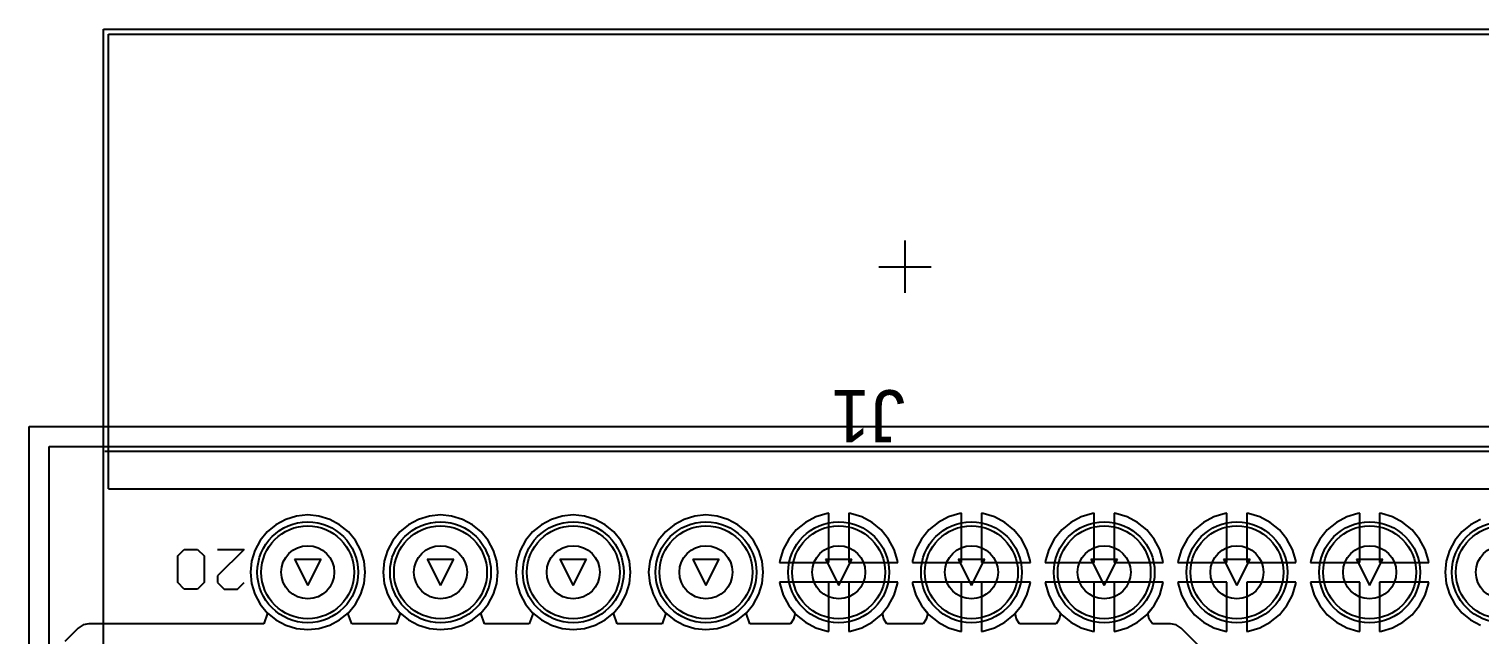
# Model space of a CAD drawing. Header units: millimetres. Extents: x -1.9 to 9.1, y -3.1 to 5.4.
# Drawn here: x 0 to 1.093, y 0.833 to 1.289 of the extents above; entities that cross this region are included whole.
import ezdxf

# ---------------------------------------------------------------- set-up
doc = ezdxf.new("R2010")
doc.units = ezdxf.units.MM
doc.header["$MEASUREMENT"] = 0
for name, color, linetype in [('BottomLayer', 5, 'Continuous'), ('BottomSolder', 6, 'Continuous'), ('DrillDrawing', 1, 'Continuous'), ('KeepOutLayer', 6, 'Continuous'), ('Mechanical1', 6, 'Continuous'), ('Mechanical10', 56, 'Continuous'), ('Mechanical15', 56, 'Continuous'), ('Mechanical2', 216, 'Continuous'), ('Mechanical4', 56, 'Continuous'), ('Mechanical7', 56, 'Continuous'), ('MultiLayer', 9, 'Continuous'), ('PadHoleLayer', 156, 'Continuous'), ('TopLayer', 1, 'Continuous'), ('TopSolder', 216, 'Continuous')]:
    doc.layers.add(name, color=color, linetype=linetype)

# ---------------------------------------------------------------- blocks, each defined once
blk = doc.blocks.new('SFH11_PBPC_D10_RA_BK_20')
at = {"layer": 'BottomLayer'}
for centre in [(-0.45, 0.2303), (-0.35, 0.2303), (-0.25, 0.2303), (-0.15, 0.2303), (-0.05, 0.2303), (0.05, 0.2303), (0.15, 0.2303), (0.25, 0.2303), (0.35, 0.2303), (0.45, 0.2303)]:
    blk.add_circle(centre, 0.035, dxfattribs=at)
at = {"layer": 'BottomSolder'}
for centre in [(-0.45, 0.2303), (-0.35, 0.2303), (-0.25, 0.2303), (-0.15, 0.2303), (-0.05, 0.2303), (0.05, 0.2303), (0.15, 0.2303), (0.25, 0.2303), (0.35, 0.2303), (0.45, 0.2303)]:
    blk.add_circle(centre, 0.038, dxfattribs=at)
at = {"layer": 'Mechanical15'}
for p, q in [((0, 0.0197), (0, -0.0197)), ((0.0197, 0), (-0.0197, 0))]:
    blk.add_line(p, q, dxfattribs=at)
at = {"layer": 'Mechanical2'}
for p, q in [((0.503, 0.243), (0.498, 0.238)), ((0.513, 0.243), (0.503, 0.243)), ((0.518, 0.238), (0.513, 0.243)), ((0.528, 0.238), (0.533, 0.243)), ((0.533, 0.243), (0.543, 0.243)), ((0.543, 0.243), (0.548, 0.238)), ((0.498, 0.213), (0.518, 0.233)), ((0.518, 0.233), (0.518, 0.238)), ((0.528, 0.218), (0.528, 0.238)), ((0.548, 0.238), (0.548, 0.218)), ((0.518, 0.213), (0.498, 0.213)), ((0.533, 0.213), (0.528, 0.218)), ((0.543, 0.213), (0.533, 0.213)), ((0.548, 0.218), (0.543, 0.213)), ((0.603, 0.139), (-0.604, 0.139))]:
    blk.add_line(p, q, dxfattribs=at)
at = {"layer": 'Mechanical4'}
for p, q in [((0.6039, 0.3652), (0.6039, -0.1791)), ((0.6039, -0.1791), (-0.6039, -0.1791))]:
    blk.add_line(p, q, dxfattribs=at)
at = {"layer": 'Mechanical7'}
for p, q in [((0.6, 0.1673), (-0.6, 0.1673)), ((0.6, 0.1673), (0.6, -0.1752)), ((0.6, -0.1752), (-0.6, -0.1752))]:
    blk.add_line(p, q, dxfattribs=at)
at = {"layer": 'MultiLayer'}
for centre in [(-0.45, 0.2303), (-0.35, 0.2303), (-0.25, 0.2303), (-0.15, 0.2303), (-0.05, 0.2303), (0.05, 0.2303), (0.15, 0.2303), (0.25, 0.2303), (0.35, 0.2303), (0.45, 0.2303)]:
    blk.add_circle(centre, 0.035, dxfattribs=at)
at = {"layer": 'PadHoleLayer'}
for centre in [(-0.45, 0.2303), (-0.35, 0.2303), (-0.25, 0.2303), (-0.15, 0.2303), (-0.05, 0.2303), (0.05, 0.2303), (0.15, 0.2303), (0.25, 0.2303), (0.35, 0.2303), (0.45, 0.2303)]:
    blk.add_circle(centre, 0.02, dxfattribs=at)
at = {"layer": 'TopLayer'}
for centre in [(-0.45, 0.2303), (-0.35, 0.2303), (-0.25, 0.2303), (-0.15, 0.2303), (-0.05, 0.2303), (0.05, 0.2303), (0.15, 0.2303), (0.25, 0.2303), (0.35, 0.2303), (0.45, 0.2303)]:
    blk.add_circle(centre, 0.035, dxfattribs=at)
at = {"layer": 'TopSolder'}
for centre in [(-0.45, 0.2303), (-0.35, 0.2303), (-0.25, 0.2303), (-0.15, 0.2303), (-0.05, 0.2303), (0.05, 0.2303), (0.15, 0.2303), (0.25, 0.2303), (0.35, 0.2303), (0.45, 0.2303)]:
    blk.add_circle(centre, 0.038, dxfattribs=at)
at = {"layer": 'Mechanical10'}
blk.add_text('J1', height=0.03937, dxfattribs=at).set_placement((0, 0.093))

msp = doc.modelspace()

# ---------------------------------------------------------------- linework, layer by layer
at = {"layer": 'BottomLayer'}
for p, q in [((0.0153, 0.5371), (0.0153, 0.9747)), ((0.0153, 0.9747), (1.2747, 0.9747)), ((0.1935, 0.9199), (0.186, 0.9159)), ((0.2016, 0.9224), (0.1935, 0.9199)), ((0.21, 0.9232), (0.2016, 0.9224)), ((0.2184, 0.9224), (0.21, 0.9232)), ((0.2265, 0.9199), (0.2184, 0.9224)), ((0.234, 0.9159), (0.2265, 0.9199)), ((0.2935, 0.9199), (0.286, 0.9159)), ((0.3016, 0.9224), (0.2935, 0.9199)), ((0.31, 0.9232), (0.3016, 0.9224)), ((0.3184, 0.9224), (0.31, 0.9232)), ((0.3265, 0.9199), (0.3184, 0.9224)), ((0.334, 0.9159), (0.3265, 0.9199)), ((0.3935, 0.9199), (0.386, 0.9159)), ((0.4016, 0.9224), (0.3935, 0.9199)), ((0.41, 0.9232), (0.4016, 0.9224)), ((0.4184, 0.9224), (0.41, 0.9232)), ((0.4265, 0.9199), (0.4184, 0.9224)), ((0.434, 0.9159), (0.4265, 0.9199)), ((0.4935, 0.9199), (0.486, 0.9159)), ((0.5016, 0.9224), (0.4935, 0.9199)), ((0.51, 0.9232), (0.5016, 0.9224)), ((0.5184, 0.9224), (0.51, 0.9232)), ((0.5265, 0.9199), (0.5184, 0.9224)), ((0.534, 0.9159), (0.5265, 0.9199)), ((0.5927, 0.9218), (0.5849, 0.9176)), ((0.6012, 0.9243), (0.5927, 0.9218)), ((0.6025, 0.9245), (0.6012, 0.9243)), ((0.6025, 0.8875), (0.6025, 0.9245)), ((0.6188, 0.9243), (0.6175, 0.9245)), ((0.6175, 0.9245), (0.6175, 0.8875)), ((0.6273, 0.9218), (0.6188, 0.9243)), ((0.6351, 0.9176), (0.6273, 0.9218)), ((0.6927, 0.9218), (0.6849, 0.9176)), ((0.7012, 0.9243), (0.6927, 0.9218)), ((0.7025, 0.9245), (0.7012, 0.9243)), ((0.7025, 0.8875), (0.7025, 0.9245)), ((0.7188, 0.9243), (0.7175, 0.9245)), ((0.7175, 0.9245), (0.7175, 0.8875)), ((0.7273, 0.9218), (0.7188, 0.9243)), ((0.7351, 0.9176), (0.7273, 0.9218)), ((0.7927, 0.9218), (0.7849, 0.9176)), ((0.8012, 0.9243), (0.7927, 0.9218)), ((0.8025, 0.9245), (0.8012, 0.9243)), ((0.8025, 0.8875), (0.8025, 0.9245)), ((0.8188, 0.9243), (0.8175, 0.9245)), ((0.8175, 0.9245), (0.8175, 0.8875)), ((0.8273, 0.9218), (0.8188, 0.9243)), ((0.8351, 0.9176), (0.8273, 0.9218)), ((0.8927, 0.9218), (0.8849, 0.9176)), ((0.9012, 0.9243), (0.8927, 0.9218)), ((0.9025, 0.9245), (0.9012, 0.9243)), ((0.9025, 0.8875), (0.9025, 0.9245)), ((0.9188, 0.9243), (0.9175, 0.9245)), ((0.9175, 0.9245), (0.9175, 0.8875)), ((0.9273, 0.9218), (0.9188, 0.9243)), ((0.9351, 0.9176), (0.9273, 0.9218)), ((0.9927, 0.9218), (0.9849, 0.9176)), ((1.0012, 0.9243), (0.9927, 0.9218)), ((1.0025, 0.9245), (1.0012, 0.9243)), ((1.0025, 0.8875), (1.0025, 0.9245)), ((1.0188, 0.9243), (1.0175, 0.9245)), ((1.0175, 0.9245), (1.0175, 0.8875)), ((1.0273, 0.9218), (1.0188, 0.9243)), ((1.0351, 0.9176), (1.0273, 0.9218)), ((1.0935, 0.9199), (1.086, 0.9159)), ((0.1794, 0.9106), (0.1741, 0.904)), ((0.186, 0.9159), (0.1794, 0.9106)), ((0.2406, 0.9106), (0.234, 0.9159)), ((0.2459, 0.904), (0.2406, 0.9106)), ((0.2794, 0.9106), (0.2741, 0.904)), ((0.286, 0.9159), (0.2794, 0.9106)), ((0.3406, 0.9106), (0.334, 0.9159)), ((0.3459, 0.904), (0.3406, 0.9106)), ((0.3794, 0.9106), (0.3741, 0.904)), ((0.386, 0.9159), (0.3794, 0.9106)), ((0.4406, 0.9106), (0.434, 0.9159)), ((0.4459, 0.904), (0.4406, 0.9106)), ((0.4794, 0.9106), (0.4741, 0.904)), ((0.486, 0.9159), (0.4794, 0.9106)), ((0.5406, 0.9106), (0.534, 0.9159)), ((0.5459, 0.904), (0.5406, 0.9106)), ((0.578, 0.912), (0.5724, 0.9051)), ((0.5849, 0.9176), (0.578, 0.912)), ((0.642, 0.912), (0.6351, 0.9176)), ((0.6476, 0.9051), (0.642, 0.912)), ((0.678, 0.912), (0.6724, 0.9051)), ((0.6849, 0.9176), (0.678, 0.912)), ((0.742, 0.912), (0.7351, 0.9176)), ((0.7476, 0.9051), (0.742, 0.912)), ((0.778, 0.912), (0.7724, 0.9051)), ((0.7849, 0.9176), (0.778, 0.912)), ((0.842, 0.912), (0.8351, 0.9176)), ((0.8476, 0.9051), (0.842, 0.912)), ((0.878, 0.912), (0.8724, 0.9051)), ((0.8849, 0.9176), (0.878, 0.912)), ((0.942, 0.912), (0.9351, 0.9176)), ((0.9476, 0.9051), (0.942, 0.912)), ((0.978, 0.912), (0.9724, 0.9051)), ((0.9849, 0.9176), (0.978, 0.912)), ((1.042, 0.912), (1.0351, 0.9176)), ((1.0476, 0.9051), (1.042, 0.912)), ((1.0794, 0.9106), (1.0741, 0.904)), ((1.086, 0.9159), (1.0794, 0.9106)), ((0.1701, 0.8965), (0.1676, 0.8884)), ((0.1741, 0.904), (0.1701, 0.8965)), ((0.2499, 0.8965), (0.2459, 0.904)), ((0.2524, 0.8884), (0.2499, 0.8965)), ((0.2701, 0.8965), (0.2676, 0.8884)), ((0.2741, 0.904), (0.2701, 0.8965)), ((0.3499, 0.8965), (0.3459, 0.904)), ((0.3524, 0.8884), (0.3499, 0.8965)), ((0.3701, 0.8965), (0.3676, 0.8884)), ((0.3741, 0.904), (0.3701, 0.8965)), ((0.4499, 0.8965), (0.4459, 0.904)), ((0.4524, 0.8884), (0.4499, 0.8965)), ((0.4701, 0.8965), (0.4676, 0.8884)), ((0.4741, 0.904), (0.4701, 0.8965)), ((0.5499, 0.8965), (0.5459, 0.904)), ((0.5524, 0.8884), (0.5499, 0.8965)), ((0.5682, 0.8973), (0.5657, 0.8888)), ((0.5724, 0.9051), (0.5682, 0.8973)), ((0.6518, 0.8973), (0.6476, 0.9051)), ((0.6543, 0.8888), (0.6518, 0.8973)), ((0.6682, 0.8973), (0.6657, 0.8888)), ((0.6724, 0.9051), (0.6682, 0.8973)), ((0.7518, 0.8973), (0.7476, 0.9051)), ((0.7543, 0.8888), (0.7518, 0.8973)), ((0.7682, 0.8973), (0.7657, 0.8888)), ((0.7724, 0.9051), (0.7682, 0.8973)), ((0.8518, 0.8973), (0.8476, 0.9051)), ((0.8543, 0.8888), (0.8518, 0.8973)), ((0.8682, 0.8973), (0.8657, 0.8888)), ((0.8724, 0.9051), (0.8682, 0.8973)), ((0.9518, 0.8973), (0.9476, 0.9051)), ((0.9543, 0.8888), (0.9518, 0.8973)), ((0.9682, 0.8973), (0.9657, 0.8888)), ((0.9724, 0.9051), (0.9682, 0.8973)), ((1.0518, 0.8973), (1.0476, 0.9051)), ((1.0543, 0.8888), (1.0518, 0.8973)), ((1.0701, 0.8965), (1.0676, 0.8884)), ((1.0741, 0.904), (1.0701, 0.8965)), ((0.1676, 0.8884), (0.1668, 0.88)), ((0.2532, 0.88), (0.2524, 0.8884)), ((0.2676, 0.8884), (0.2668, 0.88)), ((0.3532, 0.88), (0.3524, 0.8884)), ((0.3676, 0.8884), (0.3668, 0.88)), ((0.4532, 0.88), (0.4524, 0.8884)), ((0.4676, 0.8884), (0.4668, 0.88)), ((0.5532, 0.88), (0.5524, 0.8884)), ((0.5657, 0.8888), (0.5655, 0.8875)), ((0.5655, 0.8875), (0.6025, 0.8875)), ((0.6175, 0.8875), (0.6545, 0.8875)), ((0.6545, 0.8875), (0.6543, 0.8888)), ((0.6657, 0.8888), (0.6655, 0.8875)), ((0.6655, 0.8875), (0.7025, 0.8875)), ((0.7175, 0.8875), (0.7545, 0.8875)), ((0.7545, 0.8875), (0.7543, 0.8888)), ((0.7657, 0.8888), (0.7655, 0.8875)), ((0.7655, 0.8875), (0.8025, 0.8875)), ((0.8175, 0.8875), (0.8545, 0.8875)), ((0.8545, 0.8875), (0.8543, 0.8888)), ((0.8657, 0.8888), (0.8655, 0.8875)), ((0.8655, 0.8875), (0.9025, 0.8875)), ((0.9175, 0.8875), (0.9545, 0.8875)), ((0.9545, 0.8875), (0.9543, 0.8888)), ((0.9657, 0.8888), (0.9655, 0.8875)), ((0.9655, 0.8875), (1.0025, 0.8875)), ((1.0175, 0.8875), (1.0545, 0.8875)), ((1.0545, 0.8875), (1.0543, 0.8888)), ((1.0676, 0.8884), (1.0668, 0.88)), ((0.1668, 0.88), (0.1676, 0.8716)), ((0.2524, 0.8716), (0.2532, 0.88)), ((0.2668, 0.88), (0.2676, 0.8716)), ((0.3524, 0.8716), (0.3532, 0.88)), ((0.3668, 0.88), (0.3676, 0.8716)), ((0.4524, 0.8716), (0.4532, 0.88)), ((0.4668, 0.88), (0.4676, 0.8716)), ((0.5524, 0.8716), (0.5532, 0.88)), ((1.0668, 0.88), (1.0676, 0.8716)), ((0.1676, 0.8716), (0.1701, 0.8635)), ((0.2499, 0.8635), (0.2524, 0.8716)), ((0.2676, 0.8716), (0.2701, 0.8635)), ((0.3499, 0.8635), (0.3524, 0.8716)), ((0.3676, 0.8716), (0.3701, 0.8635)), ((0.4499, 0.8635), (0.4524, 0.8716)), ((0.4676, 0.8716), (0.4701, 0.8635)), ((0.5499, 0.8635), (0.5524, 0.8716)), ((0.61, 0.8725), (0.5655, 0.8725)), ((0.5655, 0.8725), (0.5657, 0.8712)), ((0.5657, 0.8712), (0.5682, 0.8627)), ((0.6545, 0.8725), (0.61, 0.8725)), ((0.6518, 0.8627), (0.6543, 0.8712)), ((0.6543, 0.8712), (0.6545, 0.8725)), ((0.71, 0.8725), (0.6655, 0.8725)), ((0.6655, 0.8725), (0.6657, 0.8712)), ((0.6657, 0.8712), (0.6682, 0.8627)), ((0.7545, 0.8725), (0.71, 0.8725)), ((0.7518, 0.8627), (0.7543, 0.8712)), ((0.7543, 0.8712), (0.7545, 0.8725)), ((0.81, 0.8725), (0.7655, 0.8725)), ((0.7655, 0.8725), (0.7657, 0.8712)), ((0.7657, 0.8712), (0.7682, 0.8627)), ((0.8545, 0.8725), (0.81, 0.8725)), ((0.8518, 0.8627), (0.8543, 0.8712)), ((0.8543, 0.8712), (0.8545, 0.8725)), ((0.9025, 0.8725), (0.8655, 0.8725)), ((0.8655, 0.8725), (0.8657, 0.8712)), ((0.8657, 0.8712), (0.8682, 0.8627)), ((0.9025, 0.8355), (0.9025, 0.8725)), ((0.9545, 0.8725), (0.9175, 0.8725)), ((0.9175, 0.8725), (0.9175, 0.8355)), ((0.9518, 0.8627), (0.9543, 0.8712)), ((0.9543, 0.8712), (0.9545, 0.8725)), ((1.0025, 0.8725), (0.9655, 0.8725)), ((0.9655, 0.8725), (0.9657, 0.8712)), ((0.9657, 0.8712), (0.9682, 0.8627)), ((1.0025, 0.8355), (1.0025, 0.8725)), ((1.0545, 0.8725), (1.0175, 0.8725)), ((1.0175, 0.8725), (1.0175, 0.8355)), ((1.0518, 0.8627), (1.0543, 0.8712)), ((1.0543, 0.8712), (1.0545, 0.8725)), ((1.0676, 0.8716), (1.0701, 0.8635)), ((0.1701, 0.8635), (0.1741, 0.856)), ((0.1741, 0.856), (0.1794, 0.8494)), ((0.2406, 0.8494), (0.2459, 0.856)), ((0.2459, 0.856), (0.2499, 0.8635)), ((0.2701, 0.8635), (0.2741, 0.856)), ((0.2741, 0.856), (0.2794, 0.8494)), ((0.3406, 0.8494), (0.3459, 0.856)), ((0.3459, 0.856), (0.3499, 0.8635)), ((0.3701, 0.8635), (0.3741, 0.856)), ((0.3741, 0.856), (0.3794, 0.8494)), ((0.4406, 0.8494), (0.4459, 0.856)), ((0.4459, 0.856), (0.4499, 0.8635)), ((0.4701, 0.8635), (0.4741, 0.856)), ((0.4741, 0.856), (0.4794, 0.8494)), ((0.5406, 0.8494), (0.5459, 0.856)), ((0.5459, 0.856), (0.5499, 0.8635)), ((0.5682, 0.8627), (0.5724, 0.8549)), ((0.5724, 0.8549), (0.5771, 0.8492)), ((0.6429, 0.8492), (0.6476, 0.8549)), ((0.6476, 0.8549), (0.6518, 0.8627)), ((0.6682, 0.8627), (0.6724, 0.8549)), ((0.6724, 0.8549), (0.6771, 0.8492)), ((0.7429, 0.8492), (0.7476, 0.8549)), ((0.7476, 0.8549), (0.7518, 0.8627)), ((0.7682, 0.8627), (0.7724, 0.8549)), ((0.7724, 0.8549), (0.7771, 0.8492)), ((0.8429, 0.8492), (0.8476, 0.8549)), ((0.8476, 0.8549), (0.8518, 0.8627)), ((0.8682, 0.8627), (0.8724, 0.8549)), ((0.8724, 0.8549), (0.878, 0.848)), ((0.942, 0.848), (0.9476, 0.8549)), ((0.9476, 0.8549), (0.9518, 0.8627)), ((0.9682, 0.8627), (0.9724, 0.8549)), ((0.9724, 0.8549), (0.978, 0.848)), ((1.042, 0.848), (1.0476, 0.8549)), ((1.0476, 0.8549), (1.0518, 0.8627)), ((1.0701, 0.8635), (1.0741, 0.856)), ((1.0741, 0.856), (1.0794, 0.8494)), ((0.1797, 0.8492), (0.1769, 0.8412)), ((0.1794, 0.8494), (0.1797, 0.8492)), ((0.2403, 0.8492), (0.2406, 0.8494)), ((0.2431, 0.8412), (0.2403, 0.8492)), ((0.2797, 0.8492), (0.2769, 0.8412)), ((0.2794, 0.8494), (0.2797, 0.8492)), ((0.3403, 0.8492), (0.3406, 0.8494)), ((0.3431, 0.8412), (0.3403, 0.8492)), ((0.3797, 0.8492), (0.3769, 0.8412)), ((0.3794, 0.8494), (0.3797, 0.8492)), ((0.4403, 0.8492), (0.4406, 0.8494)), ((0.4431, 0.8412), (0.4403, 0.8492)), ((0.4797, 0.8492), (0.4769, 0.8412)), ((0.4794, 0.8494), (0.4797, 0.8492)), ((0.5403, 0.8492), (0.5406, 0.8494)), ((0.5431, 0.8412), (0.5403, 0.8492)), ((0.576, 0.8448), (0.5737, 0.8412)), ((0.5771, 0.8492), (0.576, 0.8448)), ((0.644, 0.8448), (0.6429, 0.8492)), ((0.6463, 0.8412), (0.644, 0.8448)), ((0.676, 0.8448), (0.6737, 0.8412)), ((0.6771, 0.8492), (0.676, 0.8448)), ((0.744, 0.8448), (0.7429, 0.8492)), ((0.7463, 0.8412), (0.744, 0.8448)), ((0.776, 0.8448), (0.7737, 0.8412)), ((0.7771, 0.8492), (0.776, 0.8448)), ((0.844, 0.8448), (0.8429, 0.8492)), ((0.8463, 0.8412), (0.844, 0.8448)), ((0.878, 0.848), (0.8849, 0.8424)), ((0.8849, 0.8424), (0.8927, 0.8382)), ((0.9273, 0.8382), (0.9351, 0.8424)), ((0.9351, 0.8424), (0.942, 0.848)), ((0.978, 0.848), (0.9849, 0.8424)), ((0.9849, 0.8424), (0.9927, 0.8382)), ((1.0273, 0.8382), (1.0351, 0.8424)), ((1.0351, 0.8424), (1.042, 0.848)), ((1.0794, 0.8494), (1.086, 0.8441)), ((1.086, 0.8441), (1.0935, 0.8401)), ((0.0371, 0.8379), (0.0271, 0.8279)), ((0.0407, 0.8404), (0.0371, 0.8379)), ((0.0371, 0.8379), (0.0371, 0.8379)), ((0.045, 0.8412), (0.0407, 0.8404)), ((0.1769, 0.8412), (0.045, 0.8412)), ((0.2769, 0.8412), (0.2431, 0.8412)), ((0.3769, 0.8412), (0.3431, 0.8412)), ((0.4769, 0.8412), (0.4431, 0.8412)), ((0.5737, 0.8412), (0.5431, 0.8412)), ((0.6737, 0.8412), (0.6463, 0.8412)), ((0.7737, 0.8412), (0.7463, 0.8412)), ((0.86, 0.8412), (0.8463, 0.8412)), ((0.8643, 0.8404), (0.86, 0.8412)), ((0.86, 0.8412), (0.86, 0.8412)), ((0.8679, 0.8379), (0.8643, 0.8404)), ((0.8886, 0.8173), (0.8679, 0.8379)), ((0.8927, 0.8382), (0.9012, 0.8357)), ((0.9012, 0.8357), (0.9025, 0.8355)), ((0.9175, 0.8355), (0.9188, 0.8357)), ((0.9188, 0.8357), (0.9273, 0.8382)), ((0.9927, 0.8382), (1.0012, 0.8357)), ((1.0012, 0.8357), (1.0025, 0.8355)), ((1.0175, 0.8355), (1.0188, 0.8357)), ((1.0188, 0.8357), (1.0273, 0.8382))]:
    msp.add_line(p, q, dxfattribs=at)
at = {"layer": 'DrillDrawing'}
for p, q in [((0.2, 0.89), (0.22, 0.89)), ((0.2, 0.89), (0.21, 0.87)), ((0.21, 0.87), (0.22, 0.89)), ((0.3, 0.89), (0.32, 0.89)), ((0.3, 0.89), (0.31, 0.87)), ((0.31, 0.87), (0.32, 0.89)), ((0.4, 0.89), (0.42, 0.89)), ((0.4, 0.89), (0.41, 0.87)), ((0.41, 0.87), (0.42, 0.89)), ((0.5, 0.89), (0.52, 0.89)), ((0.5, 0.89), (0.51, 0.87)), ((0.51, 0.87), (0.52, 0.89)), ((0.6, 0.89), (0.62, 0.89)), ((0.6, 0.89), (0.61, 0.87)), ((0.61, 0.87), (0.62, 0.89)), ((0.7, 0.89), (0.72, 0.89)), ((0.7, 0.89), (0.71, 0.87)), ((0.71, 0.87), (0.72, 0.89)), ((0.8, 0.89), (0.82, 0.89)), ((0.8, 0.89), (0.81, 0.87)), ((0.81, 0.87), (0.82, 0.89)), ((0.9, 0.89), (0.92, 0.89)), ((0.9, 0.89), (0.91, 0.87)), ((0.91, 0.87), (0.92, 0.89)), ((1, 0.89), (1.02, 0.89)), ((1, 0.89), (1.01, 0.87)), ((1.01, 0.87), (1.02, 0.89))]:
    msp.add_line(p, q, dxfattribs=at)
at = {"layer": 'KeepOutLayer'}
for p, q in [((0, 0.08), (0, 0.99)), ((0, 0.99), (1.29, 0.99))]:
    msp.add_line(p, q, dxfattribs=at)
at = {"layer": 'Mechanical1'}
for p, q in [((0, 0.99), (1.29, 0.99)), ((0, 0.08), (0, 0.99))]:
    msp.add_line(p, q, dxfattribs=at)
at = {"layer": 'TopLayer'}
for p, q in [((0.0153, 0.08), (0.0153, 0.9747)), ((0.0153, 0.9747), (1.2747, 0.9747)), ((0.1935, 0.9199), (0.186, 0.9159)), ((0.2016, 0.9224), (0.1935, 0.9199)), ((0.21, 0.9232), (0.2016, 0.9224)), ((0.2184, 0.9224), (0.21, 0.9232)), ((0.2265, 0.9199), (0.2184, 0.9224)), ((0.234, 0.9159), (0.2265, 0.9199)), ((0.2935, 0.9199), (0.286, 0.9159)), ((0.3016, 0.9224), (0.2935, 0.9199)), ((0.31, 0.9232), (0.3016, 0.9224)), ((0.3184, 0.9224), (0.31, 0.9232)), ((0.3265, 0.9199), (0.3184, 0.9224)), ((0.334, 0.9159), (0.3265, 0.9199)), ((0.3935, 0.9199), (0.386, 0.9159)), ((0.4016, 0.9224), (0.3935, 0.9199)), ((0.41, 0.9232), (0.4016, 0.9224)), ((0.4184, 0.9224), (0.41, 0.9232)), ((0.4265, 0.9199), (0.4184, 0.9224)), ((0.434, 0.9159), (0.4265, 0.9199)), ((0.4935, 0.9199), (0.486, 0.9159)), ((0.5016, 0.9224), (0.4935, 0.9199)), ((0.51, 0.9232), (0.5016, 0.9224)), ((0.5184, 0.9224), (0.51, 0.9232)), ((0.5265, 0.9199), (0.5184, 0.9224)), ((0.534, 0.9159), (0.5265, 0.9199)), ((0.5927, 0.9218), (0.5849, 0.9176)), ((0.6012, 0.9243), (0.5927, 0.9218)), ((0.6025, 0.9245), (0.6012, 0.9243)), ((0.6025, 0.8875), (0.6025, 0.9245)), ((0.6188, 0.9243), (0.6175, 0.9245)), ((0.6175, 0.9245), (0.6175, 0.8875)), ((0.6273, 0.9218), (0.6188, 0.9243)), ((0.6351, 0.9176), (0.6273, 0.9218)), ((0.6927, 0.9218), (0.6849, 0.9176)), ((0.7012, 0.9243), (0.6927, 0.9218)), ((0.7025, 0.9245), (0.7012, 0.9243)), ((0.7025, 0.8875), (0.7025, 0.9245)), ((0.7188, 0.9243), (0.7175, 0.9245)), ((0.7175, 0.9245), (0.7175, 0.8875)), ((0.7273, 0.9218), (0.7188, 0.9243)), ((0.7351, 0.9176), (0.7273, 0.9218)), ((0.7927, 0.9218), (0.7849, 0.9176)), ((0.8012, 0.9243), (0.7927, 0.9218)), ((0.8025, 0.9245), (0.8012, 0.9243)), ((0.8025, 0.8875), (0.8025, 0.9245)), ((0.8188, 0.9243), (0.8175, 0.9245)), ((0.8175, 0.9245), (0.8175, 0.8875)), ((0.8273, 0.9218), (0.8188, 0.9243)), ((0.8351, 0.9176), (0.8273, 0.9218)), ((0.8927, 0.9218), (0.8849, 0.9176)), ((0.9012, 0.9243), (0.8927, 0.9218)), ((0.9025, 0.9245), (0.9012, 0.9243)), ((0.9025, 0.8875), (0.9025, 0.9245)), ((0.9188, 0.9243), (0.9175, 0.9245)), ((0.9175, 0.9245), (0.9175, 0.8875)), ((0.9273, 0.9218), (0.9188, 0.9243)), ((0.9351, 0.9176), (0.9273, 0.9218)), ((0.9927, 0.9218), (0.9849, 0.9176)), ((1.0012, 0.9243), (0.9927, 0.9218)), ((1.0025, 0.9245), (1.0012, 0.9243)), ((1.0025, 0.8875), (1.0025, 0.9245)), ((1.0188, 0.9243), (1.0175, 0.9245)), ((1.0175, 0.9245), (1.0175, 0.8875)), ((1.0273, 0.9218), (1.0188, 0.9243)), ((1.0351, 0.9176), (1.0273, 0.9218)), ((1.0935, 0.9199), (1.086, 0.9159)), ((0.1794, 0.9106), (0.1741, 0.904)), ((0.186, 0.9159), (0.1794, 0.9106)), ((0.2406, 0.9106), (0.234, 0.9159)), ((0.2459, 0.904), (0.2406, 0.9106)), ((0.2794, 0.9106), (0.2741, 0.904)), ((0.286, 0.9159), (0.2794, 0.9106)), ((0.3406, 0.9106), (0.334, 0.9159)), ((0.3459, 0.904), (0.3406, 0.9106)), ((0.3794, 0.9106), (0.3741, 0.904)), ((0.386, 0.9159), (0.3794, 0.9106)), ((0.4406, 0.9106), (0.434, 0.9159)), ((0.4459, 0.904), (0.4406, 0.9106)), ((0.4794, 0.9106), (0.4741, 0.904)), ((0.486, 0.9159), (0.4794, 0.9106)), ((0.5406, 0.9106), (0.534, 0.9159)), ((0.5459, 0.904), (0.5406, 0.9106)), ((0.578, 0.912), (0.5724, 0.9051)), ((0.5849, 0.9176), (0.578, 0.912)), ((0.642, 0.912), (0.6351, 0.9176)), ((0.6476, 0.9051), (0.642, 0.912)), ((0.678, 0.912), (0.6724, 0.9051)), ((0.6849, 0.9176), (0.678, 0.912)), ((0.742, 0.912), (0.7351, 0.9176)), ((0.7476, 0.9051), (0.742, 0.912)), ((0.778, 0.912), (0.7724, 0.9051)), ((0.7849, 0.9176), (0.778, 0.912)), ((0.842, 0.912), (0.8351, 0.9176)), ((0.8476, 0.9051), (0.842, 0.912)), ((0.878, 0.912), (0.8724, 0.9051)), ((0.8849, 0.9176), (0.878, 0.912)), ((0.942, 0.912), (0.9351, 0.9176)), ((0.9476, 0.9051), (0.942, 0.912)), ((0.978, 0.912), (0.9724, 0.9051)), ((0.9849, 0.9176), (0.978, 0.912)), ((1.042, 0.912), (1.0351, 0.9176)), ((1.0476, 0.9051), (1.042, 0.912)), ((1.0794, 0.9106), (1.0741, 0.904)), ((1.086, 0.9159), (1.0794, 0.9106)), ((0.1701, 0.8965), (0.1676, 0.8884)), ((0.1741, 0.904), (0.1701, 0.8965)), ((0.2499, 0.8965), (0.2459, 0.904)), ((0.2524, 0.8884), (0.2499, 0.8965)), ((0.2701, 0.8965), (0.2676, 0.8884)), ((0.2741, 0.904), (0.2701, 0.8965)), ((0.3499, 0.8965), (0.3459, 0.904)), ((0.3524, 0.8884), (0.3499, 0.8965)), ((0.3701, 0.8965), (0.3676, 0.8884)), ((0.3741, 0.904), (0.3701, 0.8965)), ((0.4499, 0.8965), (0.4459, 0.904)), ((0.4524, 0.8884), (0.4499, 0.8965)), ((0.4701, 0.8965), (0.4676, 0.8884)), ((0.4741, 0.904), (0.4701, 0.8965)), ((0.5499, 0.8965), (0.5459, 0.904)), ((0.5524, 0.8884), (0.5499, 0.8965)), ((0.5682, 0.8973), (0.5657, 0.8888)), ((0.5724, 0.9051), (0.5682, 0.8973)), ((0.6518, 0.8973), (0.6476, 0.9051)), ((0.6543, 0.8888), (0.6518, 0.8973)), ((0.6682, 0.8973), (0.6657, 0.8888)), ((0.6724, 0.9051), (0.6682, 0.8973)), ((0.7518, 0.8973), (0.7476, 0.9051)), ((0.7543, 0.8888), (0.7518, 0.8973)), ((0.7682, 0.8973), (0.7657, 0.8888)), ((0.7724, 0.9051), (0.7682, 0.8973)), ((0.8518, 0.8973), (0.8476, 0.9051)), ((0.8543, 0.8888), (0.8518, 0.8973)), ((0.8682, 0.8973), (0.8657, 0.8888)), ((0.8724, 0.9051), (0.8682, 0.8973)), ((0.9518, 0.8973), (0.9476, 0.9051)), ((0.9543, 0.8888), (0.9518, 0.8973)), ((0.9682, 0.8973), (0.9657, 0.8888)), ((0.9724, 0.9051), (0.9682, 0.8973)), ((1.0518, 0.8973), (1.0476, 0.9051)), ((1.0543, 0.8888), (1.0518, 0.8973)), ((1.0701, 0.8965), (1.0676, 0.8884)), ((1.0741, 0.904), (1.0701, 0.8965)), ((0.1676, 0.8884), (0.1668, 0.88)), ((0.2532, 0.88), (0.2524, 0.8884)), ((0.2676, 0.8884), (0.2668, 0.88)), ((0.3532, 0.88), (0.3524, 0.8884)), ((0.3676, 0.8884), (0.3668, 0.88)), ((0.4532, 0.88), (0.4524, 0.8884)), ((0.4676, 0.8884), (0.4668, 0.88)), ((0.5532, 0.88), (0.5524, 0.8884)), ((0.5657, 0.8888), (0.5655, 0.8875)), ((0.5655, 0.8875), (0.6025, 0.8875)), ((0.6175, 0.8875), (0.6545, 0.8875)), ((0.6545, 0.8875), (0.6543, 0.8888)), ((0.6657, 0.8888), (0.6655, 0.8875)), ((0.6655, 0.8875), (0.7025, 0.8875)), ((0.7175, 0.8875), (0.7545, 0.8875)), ((0.7545, 0.8875), (0.7543, 0.8888)), ((0.7657, 0.8888), (0.7655, 0.8875)), ((0.7655, 0.8875), (0.8025, 0.8875)), ((0.8175, 0.8875), (0.8545, 0.8875)), ((0.8545, 0.8875), (0.8543, 0.8888)), ((0.8657, 0.8888), (0.8655, 0.8875)), ((0.8655, 0.8875), (0.9025, 0.8875)), ((0.9175, 0.8875), (0.9545, 0.8875)), ((0.9545, 0.8875), (0.9543, 0.8888)), ((0.9657, 0.8888), (0.9655, 0.8875)), ((0.9655, 0.8875), (1.0025, 0.8875)), ((1.0175, 0.8875), (1.0545, 0.8875)), ((1.0545, 0.8875), (1.0543, 0.8888)), ((1.0676, 0.8884), (1.0668, 0.88)), ((0.1668, 0.88), (0.1676, 0.8716)), ((0.2524, 0.8716), (0.2532, 0.88)), ((0.2668, 0.88), (0.2676, 0.8716)), ((0.3524, 0.8716), (0.3532, 0.88)), ((0.3668, 0.88), (0.3676, 0.8716)), ((0.4524, 0.8716), (0.4532, 0.88)), ((0.4668, 0.88), (0.4676, 0.8716)), ((0.5524, 0.8716), (0.5532, 0.88)), ((1.0668, 0.88), (1.0676, 0.8716)), ((0.1676, 0.8716), (0.1701, 0.8635)), ((0.2499, 0.8635), (0.2524, 0.8716)), ((0.2676, 0.8716), (0.2701, 0.8635)), ((0.3499, 0.8635), (0.3524, 0.8716)), ((0.3676, 0.8716), (0.3701, 0.8635)), ((0.4499, 0.8635), (0.4524, 0.8716)), ((0.4676, 0.8716), (0.4701, 0.8635)), ((0.5499, 0.8635), (0.5524, 0.8716)), ((0.6025, 0.8725), (0.5655, 0.8725)), ((0.5655, 0.8725), (0.5657, 0.8712)), ((0.5657, 0.8712), (0.5682, 0.8627)), ((0.6025, 0.8355), (0.6025, 0.8725)), ((0.6545, 0.8725), (0.6175, 0.8725)), ((0.6175, 0.8725), (0.6175, 0.8355)), ((0.6518, 0.8627), (0.6543, 0.8712)), ((0.6543, 0.8712), (0.6545, 0.8725)), ((0.7025, 0.8725), (0.6655, 0.8725)), ((0.6655, 0.8725), (0.6657, 0.8712)), ((0.6657, 0.8712), (0.6682, 0.8627)), ((0.7025, 0.8355), (0.7025, 0.8725)), ((0.7545, 0.8725), (0.7175, 0.8725)), ((0.7175, 0.8725), (0.7175, 0.8355)), ((0.7518, 0.8627), (0.7543, 0.8712)), ((0.7543, 0.8712), (0.7545, 0.8725)), ((0.8025, 0.8725), (0.7655, 0.8725)), ((0.7655, 0.8725), (0.7657, 0.8712)), ((0.7657, 0.8712), (0.7682, 0.8627)), ((0.8025, 0.8355), (0.8025, 0.8725)), ((0.8545, 0.8725), (0.8175, 0.8725)), ((0.8175, 0.8725), (0.8175, 0.8355)), ((0.8518, 0.8627), (0.8543, 0.8712)), ((0.8543, 0.8712), (0.8545, 0.8725)), ((0.9025, 0.8725), (0.8655, 0.8725)), ((0.8655, 0.8725), (0.8657, 0.8712)), ((0.8657, 0.8712), (0.8682, 0.8627)), ((0.9025, 0.8355), (0.9025, 0.8725)), ((0.9545, 0.8725), (0.9175, 0.8725)), ((0.9175, 0.8725), (0.9175, 0.8355)), ((0.9518, 0.8627), (0.9543, 0.8712)), ((0.9543, 0.8712), (0.9545, 0.8725)), ((1.0025, 0.8725), (0.9655, 0.8725)), ((0.9655, 0.8725), (0.9657, 0.8712)), ((0.9657, 0.8712), (0.9682, 0.8627)), ((1.0025, 0.8355), (1.0025, 0.8725)), ((1.0545, 0.8725), (1.0175, 0.8725)), ((1.0175, 0.8725), (1.0175, 0.8355)), ((1.0518, 0.8627), (1.0543, 0.8712)), ((1.0543, 0.8712), (1.0545, 0.8725)), ((1.0676, 0.8716), (1.0701, 0.8635)), ((0.1701, 0.8635), (0.1741, 0.856)), ((0.1741, 0.856), (0.1794, 0.8494)), ((0.2406, 0.8494), (0.2459, 0.856)), ((0.2459, 0.856), (0.2499, 0.8635)), ((0.2701, 0.8635), (0.2741, 0.856)), ((0.2741, 0.856), (0.2794, 0.8494)), ((0.3406, 0.8494), (0.3459, 0.856)), ((0.3459, 0.856), (0.3499, 0.8635)), ((0.3701, 0.8635), (0.3741, 0.856)), ((0.3741, 0.856), (0.3794, 0.8494)), ((0.4406, 0.8494), (0.4459, 0.856)), ((0.4459, 0.856), (0.4499, 0.8635)), ((0.4701, 0.8635), (0.4741, 0.856)), ((0.4741, 0.856), (0.4794, 0.8494)), ((0.5406, 0.8494), (0.5459, 0.856)), ((0.5459, 0.856), (0.5499, 0.8635)), ((0.5682, 0.8627), (0.5724, 0.8549)), ((0.5724, 0.8549), (0.578, 0.848)), ((0.642, 0.848), (0.6476, 0.8549)), ((0.6476, 0.8549), (0.6518, 0.8627)), ((0.6682, 0.8627), (0.6724, 0.8549)), ((0.6724, 0.8549), (0.678, 0.848)), ((0.742, 0.848), (0.7476, 0.8549)), ((0.7476, 0.8549), (0.7518, 0.8627)), ((0.7682, 0.8627), (0.7724, 0.8549)), ((0.7724, 0.8549), (0.778, 0.848)), ((0.842, 0.848), (0.8476, 0.8549)), ((0.8476, 0.8549), (0.8518, 0.8627)), ((0.8682, 0.8627), (0.8724, 0.8549)), ((0.8724, 0.8549), (0.878, 0.848)), ((0.942, 0.848), (0.9476, 0.8549)), ((0.9476, 0.8549), (0.9518, 0.8627)), ((0.9682, 0.8627), (0.9724, 0.8549)), ((0.9724, 0.8549), (0.978, 0.848)), ((1.042, 0.848), (1.0476, 0.8549)), ((1.0476, 0.8549), (1.0518, 0.8627)), ((1.0701, 0.8635), (1.0741, 0.856)), ((1.0741, 0.856), (1.0794, 0.8494)), ((0.1794, 0.8494), (0.186, 0.8441)), ((0.186, 0.8441), (0.1935, 0.8401)), ((0.2265, 0.8401), (0.234, 0.8441)), ((0.234, 0.8441), (0.2406, 0.8494)), ((0.2794, 0.8494), (0.286, 0.8441)), ((0.286, 0.8441), (0.2935, 0.8401)), ((0.3265, 0.8401), (0.334, 0.8441)), ((0.334, 0.8441), (0.3406, 0.8494)), ((0.3794, 0.8494), (0.386, 0.8441)), ((0.386, 0.8441), (0.3935, 0.8401)), ((0.4265, 0.8401), (0.434, 0.8441)), ((0.434, 0.8441), (0.4406, 0.8494)), ((0.4794, 0.8494), (0.486, 0.8441)), ((0.486, 0.8441), (0.4935, 0.8401)), ((0.5265, 0.8401), (0.534, 0.8441)), ((0.534, 0.8441), (0.5406, 0.8494)), ((0.578, 0.848), (0.5849, 0.8424)), ((0.5849, 0.8424), (0.5927, 0.8382)), ((0.6273, 0.8382), (0.6351, 0.8424)), ((0.6351, 0.8424), (0.642, 0.848)), ((0.678, 0.848), (0.6849, 0.8424)), ((0.6849, 0.8424), (0.6927, 0.8382)), ((0.7273, 0.8382), (0.7351, 0.8424)), ((0.7351, 0.8424), (0.742, 0.848)), ((0.778, 0.848), (0.7849, 0.8424)), ((0.7849, 0.8424), (0.7927, 0.8382)), ((0.8273, 0.8382), (0.8351, 0.8424)), ((0.8351, 0.8424), (0.842, 0.848)), ((0.878, 0.848), (0.8849, 0.8424)), ((0.8849, 0.8424), (0.8927, 0.8382)), ((0.9273, 0.8382), (0.9351, 0.8424)), ((0.9351, 0.8424), (0.942, 0.848)), ((0.978, 0.848), (0.9849, 0.8424)), ((0.9849, 0.8424), (0.9927, 0.8382)), ((1.0273, 0.8382), (1.0351, 0.8424)), ((1.0351, 0.8424), (1.042, 0.848)), ((1.0794, 0.8494), (1.086, 0.8441)), ((1.086, 0.8441), (1.0935, 0.8401)), ((0.1935, 0.8401), (0.2016, 0.8376)), ((0.2016, 0.8376), (0.21, 0.8368)), ((0.21, 0.8368), (0.2184, 0.8376)), ((0.2184, 0.8376), (0.2265, 0.8401)), ((0.2935, 0.8401), (0.3016, 0.8376)), ((0.3016, 0.8376), (0.31, 0.8368)), ((0.31, 0.8368), (0.3184, 0.8376)), ((0.3184, 0.8376), (0.3265, 0.8401)), ((0.3935, 0.8401), (0.4016, 0.8376)), ((0.4016, 0.8376), (0.41, 0.8368)), ((0.41, 0.8368), (0.4184, 0.8376)), ((0.4184, 0.8376), (0.4265, 0.8401)), ((0.4935, 0.8401), (0.5016, 0.8376)), ((0.5016, 0.8376), (0.51, 0.8368)), ((0.51, 0.8368), (0.5184, 0.8376)), ((0.5184, 0.8376), (0.5265, 0.8401)), ((0.5927, 0.8382), (0.6012, 0.8357)), ((0.6012, 0.8357), (0.6025, 0.8355)), ((0.6175, 0.8355), (0.6188, 0.8357)), ((0.6188, 0.8357), (0.6273, 0.8382)), ((0.6927, 0.8382), (0.7012, 0.8357)), ((0.7012, 0.8357), (0.7025, 0.8355)), ((0.7175, 0.8355), (0.7188, 0.8357)), ((0.7188, 0.8357), (0.7273, 0.8382)), ((0.7927, 0.8382), (0.8012, 0.8357)), ((0.8012, 0.8357), (0.8025, 0.8355)), ((0.8175, 0.8355), (0.8188, 0.8357)), ((0.8188, 0.8357), (0.8273, 0.8382)), ((0.8927, 0.8382), (0.9012, 0.8357)), ((0.9012, 0.8357), (0.9025, 0.8355)), ((0.9175, 0.8355), (0.9188, 0.8357)), ((0.9188, 0.8357), (0.9273, 0.8382)), ((0.9927, 0.8382), (1.0012, 0.8357)), ((1.0012, 0.8357), (1.0025, 0.8355)), ((1.0175, 0.8355), (1.0188, 0.8357)), ((1.0188, 0.8357), (1.0273, 0.8382))]:
    msp.add_line(p, q, dxfattribs=at)

# ---------------------------------------------------------------- block references
at = {"rotation": 180}
msp.add_blockref('SFH11_PBPC_D10_RA_BK_20', (0.66, 1.1103), dxfattribs=at)

doc.saveas('drawing.dxf')
